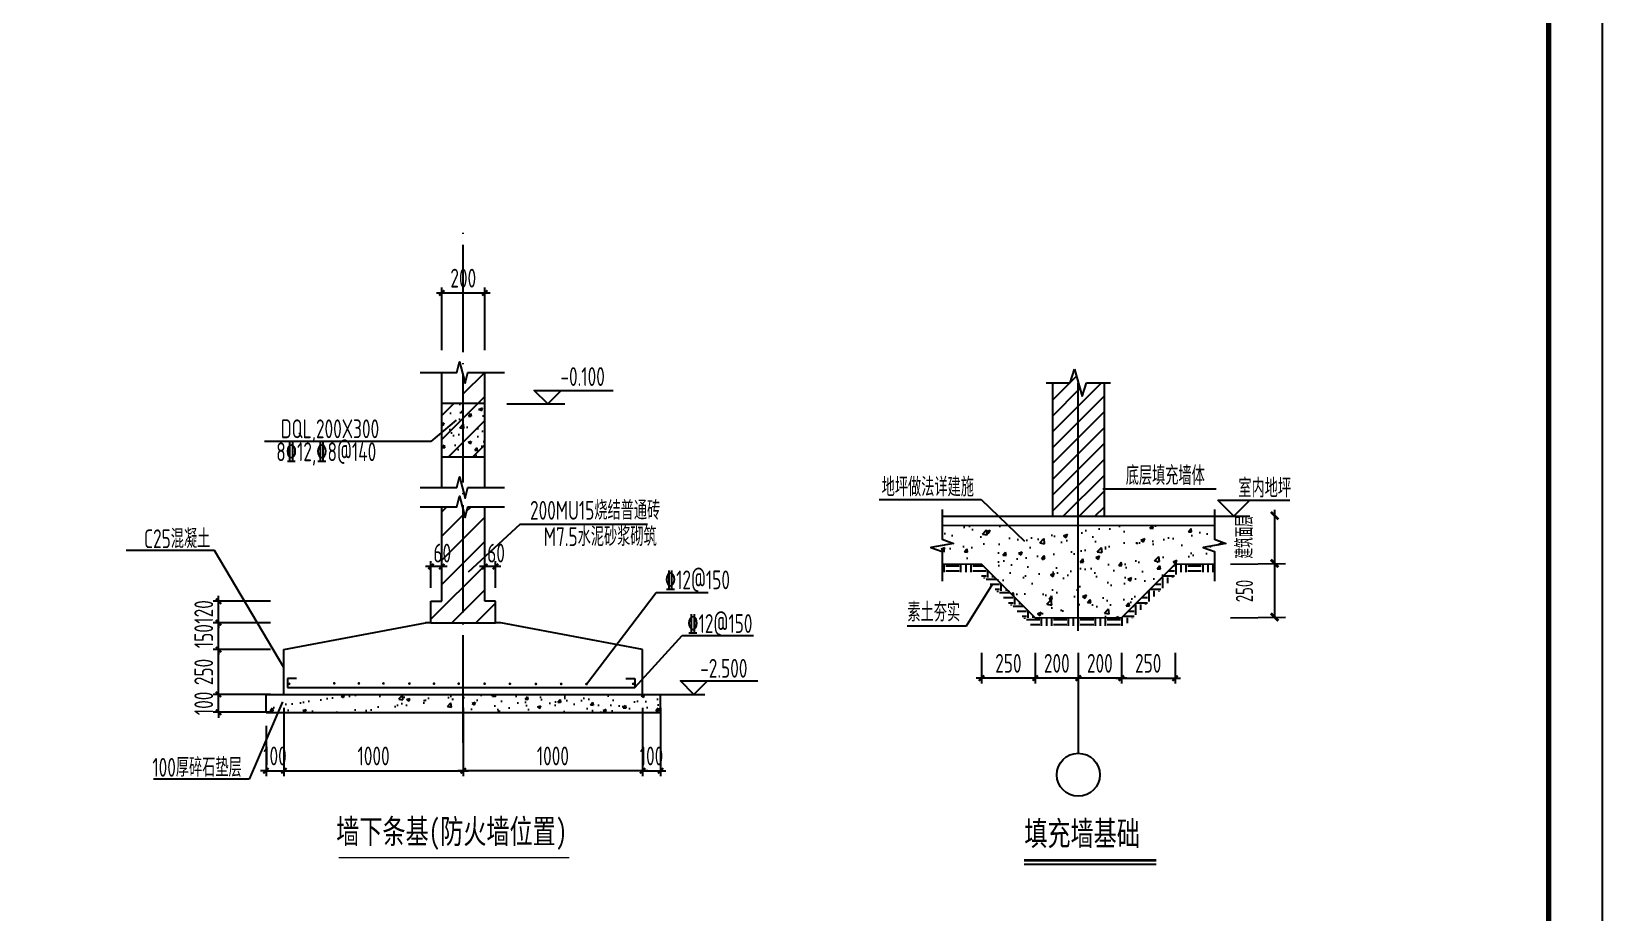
# Model space of a CAD drawing. Extents: x 899043 to 2598688, y -137197 to 211789.
# Drawn here: x 1186630 to 1230444, y 54319 to 78896 of the extents above; entities that cross this region are included whole.
import ezdxf
from ezdxf.enums import TextEntityAlignment as Align

# ---------------------------------------------------------------- set-up
doc = ezdxf.new("R2010")
doc.units = 0
doc.header["$LTSCALE"] = 1500
doc.header["$MEASUREMENT"] = 0
doc.linetypes.add('DOTE', pattern=[2.42, 2, -0.2, 0.02, -0.2])
for name, color, linetype in [('00-tk', 151, 'Continuous'), ('AXIS', 3, 'Continuous'), ('AXIS_TEXT', 7, 'Continuous'), ('BASE', 7, 'Continuous'), ('DIM', 3, 'Continuous'), ('DIM_ELEV', 3, 'Continuous'), ('DIM_SYMB', 3, 'Continuous'), ('DOTE', 1, 'Continuous'), ('HATCH', 254, 'Continuous'), ('PUB_HATCH', 8, 'Continuous'), ('TEXT', 7, 'Continuous'), ('墙', 2, 'Continuous'), ('标注', 7, 'Continuous'), ('结构', 7, 'Continuous')]:
    doc.layers.add(name, color=color, linetype=linetype)
doc.layers.add('钢板标注', color=9, linetype='Continuous', lineweight=18)
doc.styles.add('COMPLEX', font='COMPLEX')
doc.styles.add('H300', font='Tssdeng.shx', dxfattribs={"width": 0.65, "height": 330, "bigfont": 'tssdchn.shx'})
doc.styles.add('TSSD_Dimension', font='Tssdeng.shx', dxfattribs={"width": 0.7, "bigfont": 'hztxt.shx'})
doc.styles.add('TSSD_Rein', font='Tssdeng.shx', dxfattribs={"width": 0.7, "bigfont": 'hztxt.shx'})
doc.styles.add('图名', font='simhei.ttf', dxfattribs={"width": 0.7, "height": 600})
doc.dimstyles.new('TSSD_25_150', dxfattribs={"dimtxt": 525, "dimasz": 150, "dimexe": 150, "dimexo": 375, "dimgap": 150, "dimtad": 1, "dimdec": 0, "dimlfac": 0.166667, "dimzin": 0, "dimdsep": 46, "dimtxsty": 'TSSD_Dimension', "dimblk": 'ARCHTICK', "dimblk1": 'ARCHTICK', "dimblk2": 'ARCHTICK', "dimcen": 0, "dimdle": 150, "dimclrt": 7, "dimadec": 0, "dimazin": 0, "dimtfac": 1, "dimtdec": 0, "dimtix": 1, "dimtmove": 2, "dimatfit": 3, "dimfxl": 0, "dimtolj": 1, "dimtzin": 0, "dimarcsym": 0})
doc.dimstyles.new('TSSD_30_150', dxfattribs={"dimtxt": 525, "dimasz": 150, "dimexe": 150, "dimexo": 375, "dimgap": 150, "dimtad": 1, "dimdec": 0, "dimlfac": 0.2, "dimzin": 0, "dimdsep": 46, "dimtxsty": 'TSSD_Dimension', "dimblk": 'ARCHTICK', "dimblk1": 'ARCHTICK', "dimblk2": 'ARCHTICK', "dimcen": 0, "dimdle": 150, "dimclrt": 7, "dimadec": 0, "dimazin": 0, "dimtfac": 1, "dimtdec": 0, "dimtix": 1, "dimtmove": 2, "dimatfit": 3, "dimfxl": 0, "dimtolj": 1, "dimtzin": 0, "dimarcsym": 0})

# ---------------------------------------------------------------- blocks, each defined once
blk = doc.blocks.new('_ArchTick')
at = {"color": 0, "linetype": 'ByBlock', "const_width": 0.4}
blk.add_lwpolyline([(-0.5, -0.5), (0.5, 0.5)], dxfattribs=at)
blk = doc.blocks.new('*D1337')
at = {"layer": 'Defpoints', "color": 0}
for p in [(1193672, 60404), (1193172, 59904), (1193672, 58274)]:
    blk.add_point(p, dxfattribs=at)
at = {"layer": 'DIM', "color": 0, "lineweight": -2}
for p, q in [((1193672, 60029), (1193672, 58124)), ((1193172, 59529), (1193172, 58124)), ((1193172, 58274), (1193022, 58274)), ((1193172, 58274), (1193672, 58274)), ((1193672, 58274), (1193822, 58274))]:
    blk.add_line(p, q, dxfattribs=at)
at = {"layer": 'DIM', "color": 0, "lineweight": -2, "xscale": 150, "yscale": 150, "zscale": 150}
blk.add_blockref('_ArchTick', (1193172, 58274), dxfattribs=at)
at = {"layer": 'DIM', "color": 0, "lineweight": -2, "xscale": 150, "yscale": 150, "zscale": 150, "rotation": 180}
blk.add_blockref('_ArchTick', (1193672, 58274), dxfattribs=at)
at = {"layer": 'DIM', "color": 7, "insert": (1193422, 58687), "char_height": 525, "attachment_point": 5, "style": 'TSSD_Dimension'}
blk.add_mtext('\\A1;100', dxfattribs=at)
blk = doc.blocks.new('*D1338')
at = {"layer": 'Defpoints', "color": 0}
for p in [(1193672, 60404), (1198672, 60404), (1198672, 58274)]:
    blk.add_point(p, dxfattribs=at)
at = {"layer": 'DIM', "color": 0, "lineweight": -2}
for p, q in [((1193672, 60029), (1193672, 58124)), ((1198672, 60029), (1198672, 58124)), ((1193522, 58274), (1198822, 58274))]:
    blk.add_line(p, q, dxfattribs=at)
at = {"layer": 'DIM', "color": 0, "lineweight": -2, "xscale": 150, "yscale": 150, "zscale": 150, "rotation": 180}
blk.add_blockref('_ArchTick', (1193672, 58274), dxfattribs=at)
at = {"layer": 'DIM', "color": 0, "lineweight": -2, "xscale": 150, "yscale": 150, "zscale": 150}
blk.add_blockref('_ArchTick', (1198672, 58274), dxfattribs=at)
at = {"layer": 'DIM', "color": 7, "insert": (1196172, 58687), "char_height": 525, "attachment_point": 5, "style": 'TSSD_Dimension'}
blk.add_mtext('\\A1;1000', dxfattribs=at)
blk = doc.blocks.new('*D1339')
at = {"layer": 'Defpoints', "color": 0}
for p in [(1203672, 60404), (1204172, 60404), (1204172, 58274)]:
    blk.add_point(p, dxfattribs=at)
at = {"layer": 'DIM', "color": 0, "lineweight": -2}
for p, q in [((1203672, 60029), (1203672, 58124)), ((1204172, 60029), (1204172, 58124)), ((1203672, 58274), (1203522, 58274)), ((1203672, 58274), (1204172, 58274)), ((1204172, 58274), (1204322, 58274))]:
    blk.add_line(p, q, dxfattribs=at)
at = {"layer": 'DIM', "color": 0, "lineweight": -2, "xscale": 150, "yscale": 150, "zscale": 150}
blk.add_blockref('_ArchTick', (1203672, 58274), dxfattribs=at)
at = {"layer": 'DIM', "color": 0, "lineweight": -2, "xscale": 150, "yscale": 150, "zscale": 150, "rotation": 180}
blk.add_blockref('_ArchTick', (1204172, 58274), dxfattribs=at)
at = {"layer": 'DIM', "color": 7, "insert": (1203922, 58687), "char_height": 525, "attachment_point": 5, "style": 'TSSD_Dimension'}
blk.add_mtext('\\A1;100', dxfattribs=at)
blk = doc.blocks.new('*D1340')
at = {"layer": 'Defpoints', "color": 0}
for p in [(1191848, 60404), (1193672, 60404), (1193672, 59904)]:
    blk.add_point(p, dxfattribs=at)
at = {"layer": 'DIM', "color": 0, "lineweight": -2}
for p, q in [((1191848, 60404), (1191848, 60554)), ((1193297, 60404), (1191698, 60404)), ((1191848, 59904), (1191848, 60404)), ((1193297, 59904), (1191698, 59904)), ((1191848, 59904), (1191848, 59754))]:
    blk.add_line(p, q, dxfattribs=at)
at = {"layer": 'DIM', "color": 0, "lineweight": -2, "xscale": 150, "yscale": 150, "zscale": 150}
for p, rotation in [((1191848, 60404), 270), ((1191848, 59904), 90)]:
    blk.add_blockref('_ArchTick', p, dxfattribs=dict(at, rotation=rotation))
at = {"layer": 'DIM', "color": 7, "insert": (1191435, 60154), "char_height": 525, "attachment_point": 5, "rotation": 90, "style": 'TSSD_Dimension'}
blk.add_mtext('\\A1;100', dxfattribs=at)
blk = doc.blocks.new('*D1341')
at = {"layer": 'Defpoints', "color": 0}
for p in [(1191848, 61654), (1193672, 61654), (1193672, 60404)]:
    blk.add_point(p, dxfattribs=at)
at = {"layer": 'DIM', "color": 0, "lineweight": -2}
for p, q in [((1191848, 60254), (1191848, 61804)), ((1193297, 61654), (1191698, 61654)), ((1193297, 60404), (1191698, 60404))]:
    blk.add_line(p, q, dxfattribs=at)
at = {"layer": 'DIM', "color": 0, "lineweight": -2, "xscale": 150, "yscale": 150, "zscale": 150}
for p, rotation in [((1191848, 61654), 90), ((1191848, 60404), 270)]:
    blk.add_blockref('_ArchTick', p, dxfattribs=dict(at, rotation=rotation))
at = {"layer": 'DIM', "color": 7, "insert": (1191435, 61029), "char_height": 525, "attachment_point": 5, "rotation": 90, "style": 'TSSD_Dimension'}
blk.add_mtext('\\A1;250', dxfattribs=at)
blk = doc.blocks.new('*D1342')
at = {"layer": 'Defpoints', "color": 0}
for p in [(1191848, 62404), (1193672, 62404), (1193672, 61654)]:
    blk.add_point(p, dxfattribs=at)
at = {"layer": 'DIM', "color": 0, "lineweight": -2}
for p, q in [((1193297, 62404), (1191698, 62404)), ((1191848, 62404), (1191848, 62554)), ((1191848, 61654), (1191848, 62404)), ((1193297, 61654), (1191698, 61654)), ((1191848, 61654), (1191848, 61504))]:
    blk.add_line(p, q, dxfattribs=at)
at = {"layer": 'DIM', "color": 0, "lineweight": -2, "xscale": 150, "yscale": 150, "zscale": 150}
for p, rotation in [((1191848, 62404), 270), ((1191848, 61654), 90)]:
    blk.add_blockref('_ArchTick', p, dxfattribs=dict(at, rotation=rotation))
at = {"layer": 'DIM', "color": 7, "insert": (1191435, 62029), "char_height": 525, "attachment_point": 5, "rotation": 90, "style": 'TSSD_Dimension'}
blk.add_mtext('\\A1;150', dxfattribs=at)
blk = doc.blocks.new('*D1343')
at = {"layer": 'Defpoints', "color": 0}
for p in [(1191848, 63004), (1193672, 63004), (1193672, 62404)]:
    blk.add_point(p, dxfattribs=at)
at = {"layer": 'DIM', "color": 0, "lineweight": -2}
for p, q in [((1191848, 63004), (1191848, 63154)), ((1193297, 63004), (1191698, 63004)), ((1191848, 62404), (1191848, 63004)), ((1193297, 62404), (1191698, 62404)), ((1191848, 62404), (1191848, 62254))]:
    blk.add_line(p, q, dxfattribs=at)
at = {"layer": 'DIM', "color": 0, "lineweight": -2, "xscale": 150, "yscale": 150, "zscale": 150}
for p, rotation in [((1191848, 63004), 270), ((1191848, 62404), 90)]:
    blk.add_blockref('_ArchTick', p, dxfattribs=dict(at, rotation=rotation))
at = {"layer": 'DIM', "color": 7, "insert": (1191435, 62704), "char_height": 525, "attachment_point": 5, "rotation": 90, "style": 'TSSD_Dimension'}
blk.add_mtext('\\A1;120', dxfattribs=at)
blk = doc.blocks.new('*D1344')
at = {"layer": 'Defpoints', "color": 0}
for p in [(1197772, 63971), (1197772, 63004), (1198072, 63004)]:
    blk.add_point(p, dxfattribs=at)
at = {"layer": 'DIM', "color": 0, "lineweight": -2}
for p, q in [((1198222, 63971), (1197622, 63971)), ((1197772, 63379), (1197772, 64121)), ((1198072, 63379), (1198072, 64121))]:
    blk.add_line(p, q, dxfattribs=at)
at = {"layer": 'DIM', "color": 0, "lineweight": -2, "xscale": 150, "yscale": 150, "zscale": 150, "rotation": 180}
blk.add_blockref('_ArchTick', (1197772, 63971), dxfattribs=at)
at = {"layer": 'DIM', "color": 0, "lineweight": -2, "xscale": 150, "yscale": 150, "zscale": 150}
blk.add_blockref('_ArchTick', (1198072, 63971), dxfattribs=at)
at = {"layer": 'DIM', "color": 7, "insert": (1198087, 64346), "char_height": 525, "attachment_point": 5, "style": 'TSSD_Dimension'}
blk.add_mtext('\\A1;60', dxfattribs=at)
blk = doc.blocks.new('*D1345')
at = {"layer": 'Defpoints', "color": 0}
for p in [(1198672, 60404), (1203672, 60404), (1198672, 58274)]:
    blk.add_point(p, dxfattribs=at)
at = {"layer": 'DIM', "color": 0, "lineweight": -2}
for p, q in [((1198672, 60029), (1198672, 58124)), ((1203672, 60029), (1203672, 58124)), ((1203822, 58274), (1198522, 58274))]:
    blk.add_line(p, q, dxfattribs=at)
at = {"layer": 'DIM', "color": 0, "lineweight": -2, "xscale": 150, "yscale": 150, "zscale": 150, "rotation": 180}
blk.add_blockref('_ArchTick', (1198672, 58274), dxfattribs=at)
at = {"layer": 'DIM', "color": 0, "lineweight": -2, "xscale": 150, "yscale": 150, "zscale": 150}
blk.add_blockref('_ArchTick', (1203672, 58274), dxfattribs=at)
at = {"layer": 'DIM', "color": 7, "insert": (1201172, 58687), "char_height": 525, "attachment_point": 5, "style": 'TSSD_Dimension'}
blk.add_mtext('\\A1;1000', dxfattribs=at)
blk = doc.blocks.new('*D1346')
at = {"layer": 'Defpoints', "color": 0}
for p in [(1199272, 71602), (1198072, 69630), (1199272, 69630)]:
    blk.add_point(p, dxfattribs=at)
at = {"layer": 'DIM', "color": 0, "lineweight": -2}
for p, q in [((1197922, 71602), (1199422, 71602)), ((1198072, 70005), (1198072, 71752)), ((1199272, 70005), (1199272, 71752))]:
    blk.add_line(p, q, dxfattribs=at)
at = {"layer": 'DIM', "color": 0, "lineweight": -2, "xscale": 150, "yscale": 150, "zscale": 150, "rotation": 180}
blk.add_blockref('_ArchTick', (1198072, 71602), dxfattribs=at)
at = {"layer": 'DIM', "color": 0, "lineweight": -2, "xscale": 150, "yscale": 150, "zscale": 150}
blk.add_blockref('_ArchTick', (1199272, 71602), dxfattribs=at)
at = {"layer": 'DIM', "color": 7, "insert": (1198672, 72014), "char_height": 525, "attachment_point": 5, "style": 'TSSD_Dimension'}
blk.add_mtext('\\A1;200', dxfattribs=at)
blk = doc.blocks.new('*D1347')
at = {"layer": 'Defpoints', "color": 0}
for p in [(1199272, 63971), (1199272, 63004), (1199572, 63004)]:
    blk.add_point(p, dxfattribs=at)
at = {"layer": 'DIM', "color": 0, "lineweight": -2}
for p, q in [((1199722, 63971), (1199122, 63971)), ((1199272, 63379), (1199272, 64121)), ((1199572, 63379), (1199572, 64121))]:
    blk.add_line(p, q, dxfattribs=at)
at = {"layer": 'DIM', "color": 0, "lineweight": -2, "xscale": 150, "yscale": 150, "zscale": 150, "rotation": 180}
blk.add_blockref('_ArchTick', (1199272, 63971), dxfattribs=at)
at = {"layer": 'DIM', "color": 0, "lineweight": -2, "xscale": 150, "yscale": 150, "zscale": 150}
blk.add_blockref('_ArchTick', (1199572, 63971), dxfattribs=at)
at = {"layer": 'DIM', "color": 7, "insert": (1199587, 64346), "char_height": 525, "attachment_point": 5, "style": 'TSSD_Dimension'}
blk.add_mtext('\\A1;60', dxfattribs=at)
blk = doc.blocks.new('YGDIM')
at = {"color": 0, "linetype": 'ByBlock', "const_width": 50}
blk.add_lwpolyline([(-70, -70), (70, 70)], dxfattribs=at)
blk = doc.blocks.new('*D1348')
at = {"layer": 'Defpoints', "color": 0}
for p in [(1217024, 61935), (1218523, 61935), (1218523, 60857)]:
    blk.add_point(p, dxfattribs=at)
at = {"layer": 'DIM', "color": 0, "lineweight": -2}
for p, q in [((1217024, 61560), (1217024, 60707)), ((1218523, 61560), (1218523, 60707)), ((1216874, 60857), (1218673, 60857))]:
    blk.add_line(p, q, dxfattribs=at)
at = {"layer": 'DIM', "color": 0, "lineweight": -2, "xscale": 150, "yscale": 150, "zscale": 150, "rotation": 180}
blk.add_blockref('_ArchTick', (1217024, 60857), dxfattribs=at)
at = {"layer": 'DIM', "color": 0, "lineweight": -2, "xscale": 150, "yscale": 150, "zscale": 150}
blk.add_blockref('_ArchTick', (1218523, 60857), dxfattribs=at)
at = {"layer": 'DIM', "color": 7, "insert": (1217773, 61270), "char_height": 525, "attachment_point": 5, "style": 'TSSD_Dimension'}
blk.add_mtext('\\A1;250', dxfattribs=at)
blk = doc.blocks.new('*D1349')
at = {"layer": 'Defpoints', "color": 0}
for p in [(1213125, 61935), (1214624, 61935), (1213125, 60857)]:
    blk.add_point(p, dxfattribs=at)
at = {"layer": 'DIM', "color": 0, "lineweight": -2}
for p, q in [((1213125, 61560), (1213125, 60707)), ((1214624, 61560), (1214624, 60707)), ((1214774, 60857), (1212975, 60857))]:
    blk.add_line(p, q, dxfattribs=at)
at = {"layer": 'DIM', "color": 0, "lineweight": -2, "xscale": 150, "yscale": 150, "zscale": 150, "rotation": 180}
blk.add_blockref('_ArchTick', (1213125, 60857), dxfattribs=at)
at = {"layer": 'DIM', "color": 0, "lineweight": -2, "xscale": 150, "yscale": 150, "zscale": 150}
blk.add_blockref('_ArchTick', (1214624, 60857), dxfattribs=at)
at = {"layer": 'DIM', "color": 7, "insert": (1213874, 61270), "char_height": 525, "attachment_point": 5, "style": 'TSSD_Dimension'}
blk.add_mtext('\\A1;250', dxfattribs=at)
blk = doc.blocks.new('*D1350')
at = {"layer": 'Defpoints', "color": 0}
for p in [(1215824, 61935), (1217024, 61935), (1215824, 60857)]:
    blk.add_point(p, dxfattribs=at)
at = {"layer": 'DIM', "color": 0, "lineweight": -2}
for p, q in [((1215824, 61560), (1215824, 60707)), ((1217024, 61560), (1217024, 60707)), ((1217174, 60857), (1215674, 60857))]:
    blk.add_line(p, q, dxfattribs=at)
at = {"layer": 'DIM', "color": 0, "lineweight": -2, "xscale": 150, "yscale": 150, "zscale": 150, "rotation": 180}
blk.add_blockref('_ArchTick', (1215824, 60857), dxfattribs=at)
at = {"layer": 'DIM', "color": 0, "lineweight": -2, "xscale": 150, "yscale": 150, "zscale": 150}
blk.add_blockref('_ArchTick', (1217024, 60857), dxfattribs=at)
at = {"layer": 'DIM', "color": 7, "insert": (1216424, 61270), "char_height": 525, "attachment_point": 5, "style": 'TSSD_Dimension'}
blk.add_mtext('\\A1;200', dxfattribs=at)
blk = doc.blocks.new('*D1351')
at = {"layer": 'Defpoints', "color": 0}
for p in [(1214624, 61935), (1215824, 61935), (1214624, 60857)]:
    blk.add_point(p, dxfattribs=at)
at = {"layer": 'DIM', "color": 0, "lineweight": -2}
for p, q in [((1214624, 61560), (1214624, 60707)), ((1215824, 61560), (1215824, 60707)), ((1215974, 60857), (1214474, 60857))]:
    blk.add_line(p, q, dxfattribs=at)
at = {"layer": 'DIM', "color": 0, "lineweight": -2, "xscale": 150, "yscale": 150, "zscale": 150, "rotation": 180}
blk.add_blockref('_ArchTick', (1214624, 60857), dxfattribs=at)
at = {"layer": 'DIM', "color": 0, "lineweight": -2, "xscale": 150, "yscale": 150, "zscale": 150}
blk.add_blockref('_ArchTick', (1215824, 60857), dxfattribs=at)
at = {"layer": 'DIM', "color": 7, "insert": (1215224, 61270), "char_height": 525, "attachment_point": 5, "style": 'TSSD_Dimension'}
blk.add_mtext('\\A1;200', dxfattribs=at)
blk = doc.blocks.new('_AXISO')
blk.add_circle((0, 0), 0.5)
at = {"layer": 'AXIS_TEXT', "style": 'COMPLEX', "width": 1.041667}
blk.add_attdef('A', text='', height=0.56, dxfattribs=at).set_placement((-0.25, -0.28), (0.25, -0.28), align=Align.FIT)
blk = doc.blocks.new('A$C16496DF1')
at = {"layer": '00-tk', "linetype": 'Continuous'}
blk.add_line((178350, 126150), (0, 126150), dxfattribs=at)
at = {"layer": '00-tk', "const_width": 150}
blk.add_lwpolyline([(3750, 124650), (176850, 124650), (176850, 1500), (3750, 1500)], close=True, dxfattribs=at)

msp = doc.modelspace()

# ---------------------------------------------------------------- hatches: boundary and pattern name
at = {"layer": 'AXIS'}
h = msp.add_hatch(dxfattribs=at)
h.set_pattern_fill('ANSI31', color=253, scale=2500, style=0)
h.set_pattern_definition([(45, (251.77, 208308.87), (-220.97087, 220.97087), [])])
h.paths.add_polyline_path([(1215823.9, 69094.4), (1215720, 69475.2), (1215598.9, 69094.4), (1215103.9, 69094.4), (1215103.9, 65372), (1215823.9, 65372)])
h.paths.add_polyline_path([(1216543.9, 69094.4), (1216048.9, 69094.4), (1215927.7, 68713.6), (1215823.9, 69094.4), (1215823.9, 65372), (1216543.9, 65372)])
at = {"layer": 'HATCH', "ltscale": 1000}
h = msp.add_hatch(dxfattribs=at)
h.set_pattern_fill('混凝土', color=256, scale=150, style=0)
h.set_pattern_definition([(50, (1065234.5, -771935.5), (1075.8903, -94.1282), [112.5, -1237.5]), (355, (1065234.5, -771935.5), (-208.127, 1128.2882), [90, -990]), (100.4514, (1065324.1, -771943.3), (867.7641, 1034.1593), [95.6103, -1051.7132]), (46.1842, (1065234.5, -771635.5), (1600.8616, -248.2785), [168.75, -1856.25]), (96.6356, (1065367.9, -771656.2), (1401.994, 1461.1768), [143.4154, -1577.5695]), (351.1842, (1065234.5, -771635.5), (1401.993, 1461.178), [135, -1485]), (21, (1065384.5, -771710.5), (895.3606, -603.9283), [112.5, -1237.5]), (326, (1065384.5, -771710.5), (364.973, 1087.725), [90, -990]), (71.4514, (1065459.1, -771760.8), (1260.334, 483.7957), [95.6103, -1051.7132]), (37.5, (1065234.47, -771935.47), (18.23978, 499.34078), [0, -978, 0, -1005, 0, -993.75]), (7.5, (1065234.47, -771935.47), (394.6043, 591.61757), [0, -573, 0, -955.5, 0, -378.75]), (327.5, (1064899.97, -771935.47), (800.73365, -33.8323), [0, -375, 0, -1170, 0, -1552.5]), (317.5, (1064750, -771935.5), (874.77925, 150.1575), [0, -487.5, 0, -777, 0, -1102.5])])
h.paths.add_polyline_path([(1212029.2, 64392.5), (1212029.2, 64037.3), (1213122.3, 64037.3), (1214623.9, 62537.7), (1215823.9, 62537.7), (1215823.9, 65112.1), (1212029.2, 65112.1), (1212029.2, 64730), (1212344.2, 64615.4), (1211714.2, 64504.3)])
h.paths.add_polyline_path([(1215823.9, 62537.7), (1217023.9, 62537.7), (1218525.4, 64037.3), (1219618.5, 64037.3), (1219618.5, 64375.6), (1219303.5, 64487.3), (1219933.5, 64598.4), (1219618.5, 64713.1), (1219618.5, 65112.1), (1215823.9, 65112.1)])
at = {"layer": 'PUB_HATCH'}
h = msp.add_hatch(dxfattribs=at)
h.set_pattern_fill('土壤', color=256, scale=150, style=0)
h.set_pattern_definition([(0, (-43532121.12, -142461037.66), (375, 375), [375, -375]), (0, (-43532121.12, -142460897.04), (375, 375), [375, -375]), (0, (-43532121.12, -142460756.4), (375, 375), [375, -375]), (90, (-43532074.25, -142460709.54), (-375, 375), [375, -375]), (90, (-43531933.62, -142460709.54), (-375, 375), [375, -375]), (90, (-43531793, -142460709.54), (-375, 375), [375, -375])])
h.paths.add_polyline_path([(1219618.5, 64037.3), (1218525.4, 64037.3), (1217023.9, 62537.7), (1215823.9, 62537.7), (1215823.9, 62312.7), (1217117, 62312.7), (1218618.6, 63812.3), (1219618.5, 63812.3)])
h.paths.add_polyline_path([(1215823.9, 62537.7), (1214623.9, 62537.7), (1213122.3, 64037.3), (1212029.2, 64037.3), (1212029.2, 63812.3), (1213029.2, 63812.3), (1214530.8, 62312.7), (1215823.9, 62312.7)])
at = {"layer": '标注'}
h = msp.add_hatch(dxfattribs=at)
h.set_pattern_fill('ANSI31', color=251, scale=150, style=0)
h.set_pattern_definition([(45, (293837.53, -953240.7), (-336.7596, 336.7596), [])])
h.paths.add_polyline_path([(1197443.8, 64683.1), (1198080.7, 64683.1), (1198080.7, 64008.1), (1197443.8, 64008.1)], flags=25)
h.paths.add_polyline_path([(1198072.3, 67028.1), (1198072.3, 66174.2), (1198496.2, 66174.2), (1198571.2, 66474.2), (1198672.3, 66070), (1198672.3, 67028.1)])
h.paths.add_polyline_path([(1199272.3, 66174.2), (1199272.3, 67028.1), (1198672.3, 67028.1), (1198672.3, 66070), (1198721.2, 65874.2), (1198796.2, 66174.2)])
h.paths.add_polyline_path([(1198072.3, 69384.2), (1198072.3, 68528.1), (1198672.3, 68528.1), (1198672.3, 69279.9), (1198571.2, 69684.2), (1198496.2, 69384.2)])
h.paths.add_polyline_path([(1199272.3, 66174.2), (1199272.3, 69384.2), (1198796.2, 69384.2), (1198721.2, 69084.2), (1198571.2, 69684.2), (1198496.2, 69384.2), (1198072.3, 69384.2), (1198072.3, 66174.2), (1198496.2, 66174.2), (1198571.2, 66474.2), (1198721.2, 65874.2), (1198796.2, 66174.2)])
h.paths.add_polyline_path([(1198672.3, 62403.8), (1199572.3, 62403.8), (1199572.3, 63003.8), (1199272.3, 63003.8), (1199272.3, 65635.9), (1198796.2, 65635.9), (1198721.2, 65335.9), (1198672.3, 65531.7)])
h.paths.add_polyline_path([(1197772.3, 62403.8), (1198672.3, 62403.8), (1198672.3, 65531.7), (1198571.2, 65935.9), (1198496.2, 65635.9), (1198072.3, 65635.9), (1198072.3, 63003.8), (1197772.3, 63003.8)])
h = msp.add_hatch(dxfattribs=at)
h.set_pattern_fill('AR-CONC', color=251, scale=5, style=0)
h.set_pattern_definition([(50, (293837.5, -953240.7), (910.92334, -79.69543), [95.25, -1047.75]), (355, (293837.5, -953240.7), (-176.2141, 955.2832), [76.2, -838.2]), (100.451, (293913.4, -953247.34), (734.7125, 875.58344), [80.95, -890.45]), (46.1842, (293837.5, -952986.7), (1355.3952, -210.2116), [142.875, -1571.625]), (96.6356, (293950.5, -953004.2), (1187.0212, 1237.1278), [121.425, -1335.675]), (351.184, (293837.5, -952986.7), (1187.023, 1237.1256), [114.3, -1257.3]), (21, (293964.5, -953050.2), (758.0744, -511.3276), [95.25, -1047.75]), (326, (293964.5, -953050.2), (309.01014, 920.9398), [76.2, -838.2]), (71.4514, (294027.7, -953092.8), (1067.08245, 409.6143), [80.95, -890.45]), (37.5, (293837.53, -953240.7), (15.44302, 422.775194), [0, -828.04, 0, -850.9, 0, -841.375]), (7.5, (293837.53, -953240.7), (334.09831, 500.90287), [0, -485.14, 0, -808.99, 0, -320.675]), (327.5, (293554.32, -953240.7), (677.95298, -28.64372), [0, -317.5, 0, -990.6, 0, -1314.45]), (317.5, (293427.3, -953240.7), (740.6459, 127.13246), [0, -412.75, 0, -657.86, 0, -933.45])])
h.paths.add_polyline_path([(1198072.3, 68528.1), (1198072.3, 67028.1), (1198672.3, 67028.1), (1198672.3, 68528.1)])
h.paths.add_polyline_path([(1199272.3, 67028.1), (1199272.3, 68528.1), (1198672.3, 68528.1), (1198672.3, 67028.1)])
h = msp.add_hatch(dxfattribs=at)
h.set_pattern_fill('AR-CONC', color=251, scale=5, style=0)
h.set_pattern_definition([(50, (293837.5, -952540.7), (910.92334, -79.69543), [95.25, -1047.75]), (355, (293837.5, -952540.7), (-176.2141, 955.2832), [76.2, -838.2]), (100.451, (293913.4, -952547.34), (734.7125, 875.58344), [80.95, -890.45]), (46.1842, (293837.5, -952286.7), (1355.3952, -210.2116), [142.875, -1571.625]), (96.6356, (293950.5, -952304.2), (1187.0212, 1237.1278), [121.425, -1335.675]), (351.184, (293837.5, -952286.7), (1187.023, 1237.1256), [114.3, -1257.3]), (21, (293964.5, -952350.2), (758.0744, -511.3276), [95.25, -1047.75]), (326, (293964.5, -952350.2), (309.01014, 920.9398), [76.2, -838.2]), (71.4514, (294027.7, -952392.8), (1067.08245, 409.6143), [80.95, -890.45]), (37.5, (293837.53, -952540.7), (15.44302, 422.775194), [0, -828.04, 0, -850.9, 0, -841.375]), (7.5, (293837.53, -952540.7), (334.09831, 500.90287), [0, -485.14, 0, -808.99, 0, -320.675]), (327.5, (293554.32, -952540.7), (677.95298, -28.64372), [0, -317.5, 0, -990.6, 0, -1314.45]), (317.5, (293427.3, -952540.7), (740.6459, 127.13246), [0, -412.75, 0, -657.86, 0, -933.45])])
h.paths.add_polyline_path([(1193172.3, 60403.8), (1204172.3, 60403.8), (1204172.3, 59903.8), (1193172.3, 59903.8)])

# ---------------------------------------------------------------- linework, layer by layer
at = {"color": 2}
for p, q in [((1193672.3, 61653.8), (1197622.3, 62403.8)), ((1197772.3, 62403.8), (1197622.3, 62403.8)), ((1197772.3, 62403.8), (1199572.3, 62403.8)), ((1199722.2, 62403.8), (1199572.3, 62403.8)), ((1203672.3, 61653.8), (1199722.3, 62403.8))]:
    msp.add_line(p, q, dxfattribs=at)
at = {"const_width": 36}
msp.add_lwpolyline([(1195200.5, 55850.7), (1201626.7, 55850.7)], dxfattribs=at)
at = {"layer": 'AXIS', "color": 252, "linetype": 'DOTE'}
msp.add_line((1198672.3, 59056.4), (1198672.3, 73310.4), dxfattribs=at)
at = {"layer": 'AXIS'}
msp.add_line((1215823.9, 61310.1), (1215823.9, 58763.2), dxfattribs=at)
at = {"layer": 'BASE'}
msp.add_line((1212029.2, 65372), (1219618.5, 65372), dxfattribs=at)
at = {"layer": 'BASE', "const_width": 45}
for points in [[(1212029.2, 65112.1), (1219618.5, 65112.1)], [(1219618.5, 64037.3), (1218525.4, 64037.3), (1217023.9, 62537.7), (1214623.9, 62537.7), (1213122.3, 64037.3), (1212029.2, 64037.3)]]:
    msp.add_lwpolyline(points, dxfattribs=at)
at = {"layer": 'DIM', "ltscale": 1000}
for p, q in [((1210267, 65836.9), (1213115.6, 65836.9)), ((1213115.6, 65836.9), (1214322.8, 64681.5)), ((1219664.8, 66129.7), (1216504.8, 66129.7)), ((1212701.6, 62321.2), (1213430.9, 63476.6)), ((1211055.3, 62321.2), (1212701.6, 62321.2))]:
    msp.add_line(p, q, dxfattribs=at)
at = {"layer": 'DIM'}
for p, q in [((1221297.7, 65555.9), (1221297.7, 64059.8)), ((1220068.5, 64037.3), (1221597.7, 64058.3)), ((1221297.7, 64056.8), (1221297.7, 62560.8)), ((1220068.5, 62538.3), (1221597.7, 62559.3))]:
    msp.add_line(p, q, dxfattribs=at)
at = {"layer": 'DIM_ELEV'}
for p, q in [((1219710.3, 65822), (1221724, 65822)), ((1220160.3, 65372), (1219710.3, 65822)), ((1220160.3, 65372), (1220610.3, 65822)), ((1219242.1, 65372), (1220610.3, 65372))]:
    msp.add_line(p, q, dxfattribs=at)
at = {"layer": 'DIM_SYMB'}
for p, q in [((1215598.9, 69094.4), (1215720, 69475.2)), ((1215720, 69475.2), (1215927.7, 68713.6)), ((1214930.8, 69094.4), (1215598.9, 69094.4)), ((1215927.7, 68713.6), (1216048.9, 69094.4)), ((1216048.9, 69094.4), (1216717, 69094.4))]:
    msp.add_line(p, q, dxfattribs=at)
for points in [[(1212029.2, 65561), (1212029.2, 64730), (1212344.2, 64615.4), (1211714.2, 64504.3), (1212029.2, 64392.5), (1212029.2, 63561.5)], [(1219618.5, 65561), (1219618.5, 64730), (1219933.5, 64615.4), (1219303.5, 64504.3), (1219618.5, 64392.5), (1219618.5, 63561.5)]]:
    msp.add_lwpolyline(points, dxfattribs=at)
at = {"layer": 'DOTE', "color": 8}
msp.add_line((1215823.9, 62175.1), (1215823.9, 69094.4), dxfattribs=at)
at = {"layer": 'TEXT', "ltscale": 99}
for p, q in [((1199890.1, 68505.6), (1201508.5, 68505.6)), ((1198476.7, 68053.5), (1197763.8, 67461)), ((1197763.8, 67461), (1193128.1, 67461)), ((1200251.2, 65147.1), (1198812.5, 63811.5)), ((1203807.4, 65147.1), (1200251.2, 65147.1)), ((1191737.5, 64415.7), (1189268.8, 64415.7)), ((1193672.3, 61153.8), (1191737.5, 64415.7)), ((1202107.8, 60693.1), (1204048.5, 63243.9)), ((1204048.5, 63243.9), (1205499.8, 63243.9)), ((1204048.5, 63243.9), (1205499.8, 63243.9)), ((1203459.8, 60599.1), (1204781.1, 62051.1)), ((1204781.1, 62051.1), (1206768.3, 62051.1)), ((1193631.4, 60197.6), (1192699, 58039.8)), ((1204172.3, 60403.8), (1205406.1, 60403.8)), ((1192699, 58039.8), (1190035.2, 58039.8))]:
    msp.add_line(p, q, dxfattribs=at)
at = {"layer": 'TEXT'}
msp.add_line((1214310.1, 55670.1), (1217998.5, 55670.1), dxfattribs=at)
at = {"layer": 'TEXT', "ltscale": 99}
for points in [[(1201403.2, 68880.6), (1201028.2, 68505.6), (1200653.2, 68880.6), (1202851.4, 68880.6)], [(1205481.1, 60778.8), (1205106.1, 60403.8), (1204731.1, 60778.8), (1206890.7, 60778.8)]]:
    msp.add_lwpolyline(points, dxfattribs=at)
at = {"layer": 'TEXT', "const_width": 75}
msp.add_lwpolyline([(1214310.1, 55773), (1217998.5, 55773)], dxfattribs=at)
at = {"layer": '墙'}
for p, q in [((1215103.9, 69094.4), (1215103.9, 65372)), ((1216543.9, 69094.4), (1216543.9, 65372))]:
    msp.add_line(p, q, dxfattribs=at)
at = {"layer": '标注'}
for p, q in [((1198072.3, 66174.2), (1198072.3, 69384.2)), ((1199272.3, 66174.2), (1199272.3, 69384.2)), ((1198072.3, 68528.1), (1199272.3, 68528.1)), ((1198072.3, 67028.1), (1199272.3, 67028.1)), ((1198072.3, 63003.8), (1198072.3, 65635.9)), ((1199272.3, 63003.8), (1199272.3, 65635.9)), ((1197772.3, 62403.8), (1197772.3, 63003.8)), ((1197772.3, 63003.8), (1198072.3, 63003.8)), ((1199572.3, 63003.8), (1199272.3, 63003.8)), ((1199572.3, 62403.8), (1199572.3, 63003.8)), ((1193672.3, 60403.8), (1193672.3, 61653.8)), ((1203672.3, 60403.8), (1203672.3, 61653.8)), ((1193172.3, 59903.8), (1193172.3, 60403.8)), ((1193172.3, 60403.8), (1204172.3, 60403.8)), ((1204172.3, 59903.8), (1204172.3, 60403.8)), ((1193172.3, 59903.8), (1204172.3, 59903.8))]:
    msp.add_line(p, q, dxfattribs=at)
for points in [[(1197471.2, 69384.2), (1198496.2, 69384.2), (1198571.2, 69684.2), (1198721.2, 69084.2), (1198796.2, 69384.2), (1199821.2, 69384.2)], [(1197471.2, 66174.2), (1198496.2, 66174.2), (1198571.2, 66474.2), (1198721.2, 65874.2), (1198796.2, 66174.2), (1199821.2, 66174.2)], [(1197471.2, 65635.9), (1198496.2, 65635.9), (1198571.2, 65935.9), (1198721.2, 65335.9), (1198796.2, 65635.9), (1199821.2, 65635.9)]]:
    msp.add_lwpolyline(points, dxfattribs=at)
at = {"layer": '结构', "color": 3}
for p, q in [((1193767.8, 60849.1), (1193767.8, 60599.1)), ((1194017.8, 60849.1), (1193767.8, 60849.1)), ((1193767.8, 60599.1), (1203459.8, 60599.1)), ((1203209.8, 60849.1), (1203459.8, 60849.1)), ((1203459.8, 60849.1), (1203459.8, 60599.1))]:
    msp.add_line(p, q, dxfattribs=at)
at = {"layer": '结构', "color": 7, "const_width": 37.5}
for points in [[(1193799, 60699.1, 1), (1193836.5, 60699.1, 1)], [(1195054.9, 60713.1, 1), (1195092.4, 60713.1, 1)], [(1195741.4, 60711.1, 1), (1195778.9, 60711.1, 1)], [(1196427.9, 60709.1, 1), (1196465.4, 60709.1, 1)], [(1197152, 60707.1, 1), (1197189.5, 60707.1, 1)], [(1197838.5, 60705.1, 1), (1197876, 60705.1, 1)], [(1198525.1, 60703.1, 1), (1198562.6, 60703.1, 1)], [(1199249.1, 60701.1, 1), (1199286.6, 60701.1, 1)], [(1199954.4, 60699.1, 1), (1199991.9, 60699.1, 1)], [(1200678.5, 60697.1, 1), (1200716, 60697.1, 1)], [(1201383.7, 60695.1, 1), (1201421.2, 60695.1, 1)], [(1202089, 60693.1, 1), (1202126.5, 60693.1, 1)], [(1203428.6, 60699.1, -1), (1203391.1, 60699.1, -1)]]:
    msp.add_lwpolyline(points, format="xyb", close=True, dxfattribs=at)

# ---------------------------------------------------------------- block references
at = {"layer": 'DIM', "xscale": 1.5, "yscale": 1.5, "zscale": 1.5}
for p, rotation in [((1221297.7, 65391.5), 90), ((1221297.7, 64058.3), 90), ((1221297.7, 62559.3), 270)]:
    msp.add_blockref('YGDIM', p, dxfattribs=dict(at, rotation=rotation))
at = {"layer": 'DIM', "xscale": 1200, "yscale": 1200, "zscale": 1200}
msp.add_blockref('_AXISO', (1215823.9, 58163.2), dxfattribs=at)
at = {"layer": '钢板标注', "color": 2, "linetype": 'ByBlock', "rotation": 270}
msp.add_blockref('A$C16496DF1', (1104293.5, 182335.4), dxfattribs=at)

# ---------------------------------------------------------------- texts
at = {"layer": 'DIM', "char_height": 480, "attachment_point": 5, "rotation": 90, "style": 'H300'}
for s, insert in [('建筑面层', (1220456.2, 64786.9)), ('\\A1;250', (1220456.2, 63287.8))]:
    msp.add_mtext(s, dxfattribs=dict(at, insert=insert))
at = {"layer": 'TEXT', "ltscale": 99, "style": 'TSSD_Rein', "width": 0.7}
for s, p in [('-0.100', (1201382.2, 69006.6)), ('DQL,200X300', (1193584, 67550.2)), ('8%%13212,%%1328@140', (1193456.8, 66909.2)), ('底层填充墙体', (1217146.1, 66244.9)), ('地坪做法详建施', (1210340.1, 65925.7)), ('室内地坪', (1220286.7, 65897.5)), ('200MU15烧结普通砖', (1200533.1, 65276)), ('C25混凝土', (1189769.6, 64483)), ('M7.5水泥砂浆砌筑', (1200916.8, 64542.8)), ('%%13212@150', (1204293.1, 63336.1)), ('%%13212@150', (1204919.4, 62118.3)), ('素土夯实', (1211058.4, 62436.4)), ('-2.500', (1205280.1, 60869.3)), ('100厚碎石垫层', (1190001.7, 58107.1))]:
    msp.add_text(s, height=525, dxfattribs=at).set_placement(p)
at = {"layer": 'TEXT', "style": '图名', "width": 0.7}
msp.add_text('墙下条基(防火墙位置)', height=675, dxfattribs=at).set_placement((1198351.4, 56546.1), align=Align.MIDDLE)
msp.add_text('填充墙基础', height=675, dxfattribs=at).set_placement((1214318.5, 56188.9))

# ---------------------------------------------------------------- dimensions: what is measured, and where the dimension line sits
at = {"layer": 'DIM'}
dim = msp.add_linear_dim(base=(1199272.3, 71601.6), p1=(1198072.3, 69629.9), p2=(1199272.3, 69629.9), text='200', dimstyle='TSSD_30_150', dxfattribs=at)
dim.commit()
dim.dimension.update_dxf_attribs({"geometry": '*D1346', "text_midpoint": (1198672.3, 72014.1)})
for base, p1, p2, picture, middle in [((1197772.3, 63970.6), (1198072.3, 63003.8), (1197772.3, 63003.8), '*D1344', (1198087.2, 64345.6)), ((1199272.3, 63970.6), (1199572.3, 63003.8), (1199272.3, 63003.8), '*D1347', (1199587.2, 64345.6))]:
    dim = msp.add_linear_dim(base=base, p1=p1, p2=p2, dimstyle='TSSD_30_150', dxfattribs=at)
    dim.commit()
    dim.dimension.update_dxf_attribs({"geometry": picture, "text_midpoint": middle, "dimtype": 160})
for base, p1, p2, angle, dimstyle, picture, middle in [((1191847.7, 63003.8), (1193672.3, 62403.8), (1193672.3, 63003.8), 90, 'TSSD_30_150', '*D1343', (1191435.2, 62703.8)), ((1191847.7, 62403.8), (1193672.3, 61653.8), (1193672.3, 62403.8), 90, 'TSSD_30_150', '*D1342', (1191435.2, 62028.8)), ((1191847.7, 61653.8), (1193672.3, 60403.8), (1193672.3, 61653.8), 90, 'TSSD_30_150', '*D1341', (1191435.2, 61028.8)), ((1218522.9, 60857.3), (1217023.9, 61935), (1218522.9, 61935), 180, 'TSSD_25_150', '*D1348', (1217773.4, 61269.8)), ((1191847.7, 60403.8), (1193672.3, 59903.8), (1193672.3, 60403.8), 90, 'TSSD_30_150', '*D1340', (1191435.2, 60153.8)), ((1198672.3, 58274.2), (1203672.3, 60403.8), (1198672.3, 60403.8), 180, 'TSSD_30_150', '*D1345', (1201172.3, 58686.7))]:
    dim = msp.add_linear_dim(base=base, p1=p1, p2=p2, angle=angle, dimstyle=dimstyle, dxfattribs=at)
    dim.commit()
    dim.dimension.update_dxf_attribs({"geometry": picture, "text_midpoint": middle})
for base, p1, p2, dimstyle, picture, middle in [((1213124.9, 60857.3), (1214623.9, 61935), (1213124.9, 61935), 'TSSD_25_150', '*D1349', (1213874.4, 61269.8)), ((1214623.9, 60857.3), (1215823.9, 61935), (1214623.9, 61935), 'TSSD_25_150', '*D1351', (1215223.9, 61269.8)), ((1215823.9, 60857.3), (1217023.9, 61935), (1215823.9, 61935), 'TSSD_25_150', '*D1350', (1216423.9, 61269.8)), ((1193672.3, 58274.2), (1193172.3, 59903.8), (1193672.3, 60403.8), 'TSSD_30_150', '*D1337', (1193422.3, 58686.7)), ((1198672.3, 58274.2), (1193672.3, 60403.8), (1198672.3, 60403.8), 'TSSD_30_150', '*D1338', (1196172.3, 58686.7)), ((1204172.3, 58274.2), (1203672.3, 60403.8), (1204172.3, 60403.8), 'TSSD_30_150', '*D1339', (1203922.3, 58686.7))]:
    dim = msp.add_linear_dim(base=base, p1=p1, p2=p2, dimstyle=dimstyle, dxfattribs=at)
    dim.commit()
    dim.dimension.update_dxf_attribs({"geometry": picture, "text_midpoint": middle})

doc.saveas('drawing.dxf')
